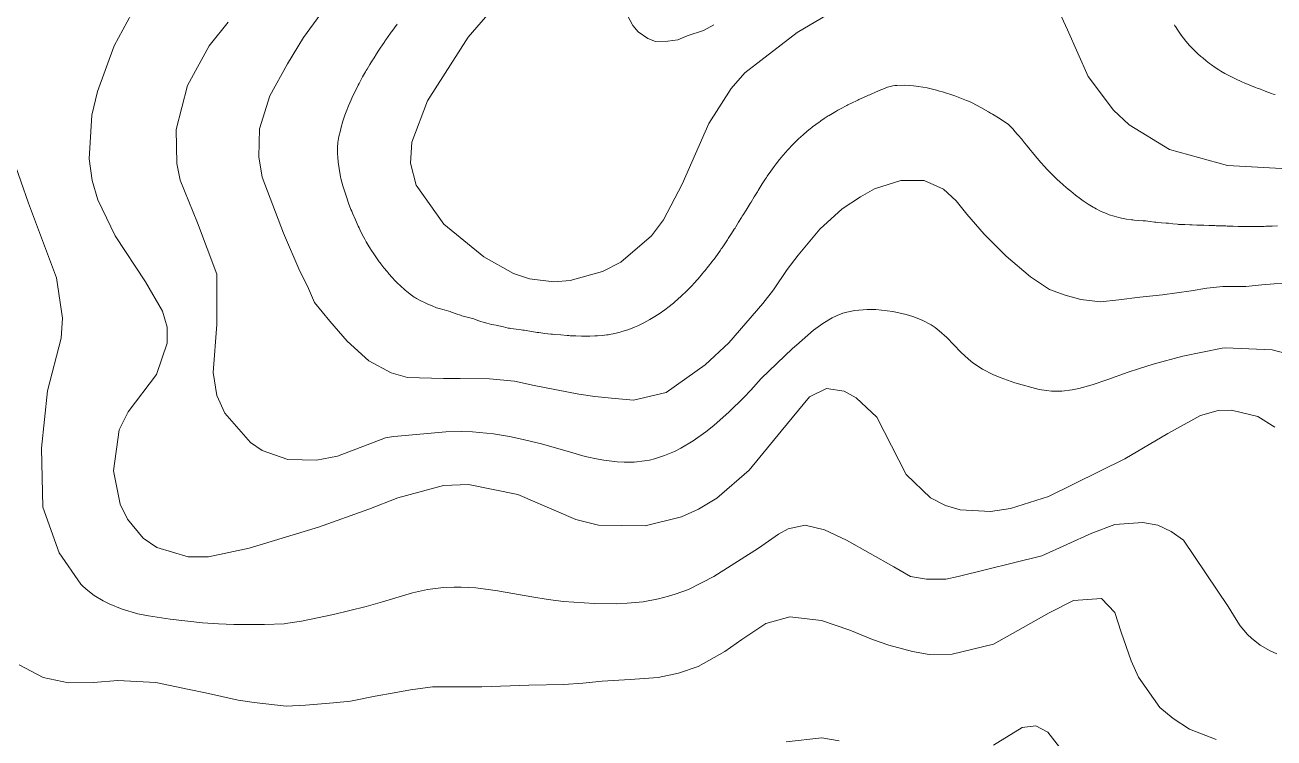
# Model space of a CAD drawing. Header units: metres. Extents: x 548946 to 557077, y 1838800 to 1845419.
# Drawn here: x 555986.8 to 556298.3, y 1841173.8 to 1841351.6 of the extents above; entities that cross this region are included whole.
import ezdxf

# ---------------------------------------------------------------- set-up
doc = ezdxf.new("R2010")
doc.units = ezdxf.units.M
doc.header["$LTSCALE"] = 28
doc.layers.add('1', color=7, linetype='Continuous', lineweight=13)
doc.layers.add('2', color=7, linetype='Continuous', lineweight=13)

msp = doc.modelspace()

# ---------------------------------------------------------------- linework, layer by layer
at = {"layer": '1'}
for points in [[(556191.54, 1841356.89), (556179.36, 1841349.69), (556166.29, 1841339.7), (556162.89, 1841335.8), (556157.34, 1841327.06), (556150.69, 1841311.92), (556146.01, 1841303.02), (556143.03, 1841299.02), (556135.35, 1841292.48), (556130.8, 1841290.13), (556122.79, 1841287.86), (556118.66, 1841287.55), (556112.59, 1841288.27), (556108.62, 1841289.62), (556101.24, 1841293.75), (556091.21, 1841301.93), (556084.37, 1841311.69), (556082.9, 1841317.18), (556083.22, 1841322.41), (556087.13, 1841332.69), (556097.32, 1841348.58), (556108.58, 1841361.68)], [(556301.68, 1841315.74), (556286.76, 1841316.56), (556272.26, 1841320.51), (556262.21, 1841326.72), (556258.31, 1841330.34), (556251.95, 1841338.77), (556246.77, 1841350.39), (556241.51, 1841362.04)], [(556013.33, 1841354.41), (556009, 1841346.36), (556004.81, 1841335.02), (556003.46, 1841329.14), (556002.8, 1841318.2), (556003.54, 1841312.79), (556004.94, 1841308.01), (556009.28, 1841299.02), (556016.81, 1841287.58), (556021.08, 1841280.25), (556022.22, 1841276.28), (556022.26, 1841272.25), (556019.59, 1841264.47), (556012.45, 1841255.14), (556010.25, 1841250.61), (556008.81, 1841240.4), (556010.49, 1841232.1), (556012.29, 1841228.34), (556016.21, 1841223.63), (556019.6, 1841221.34), (556027.45, 1841218.97), (556032.57, 1841218.98), (556042.68, 1841221.13), (556060.01, 1841226.37), (556072.56, 1841230.83), (556079.72, 1841233.73), (556091.19, 1841236.79), (556097.41, 1841237.03), (556109.67, 1841234.49), (556124.18, 1841228.31), (556129.81, 1841226.92), (556141.45, 1841226.69), (556150.49, 1841228.92), (556154.74, 1841230.83), (556159.34, 1841233.64), (556167.42, 1841240.62), (556175.35, 1841250.34), (556182.42, 1841258.92), (556186.66, 1841260.93), (556191.11, 1841260.26), (556194.1, 1841258.67), (556199.21, 1841253.79), (556206.56, 1841239.53), (556212.6, 1841233.7), (556216.39, 1841231.75), (556220.05, 1841230.69), (556227.63, 1841230.3), (556232.56, 1841231.03), (556242.09, 1841234.04), (556261.11, 1841243.41), (556271.87, 1841249.73), (556280, 1841254.23), (556284.39, 1841255.45), (556287.71, 1841255.58), (556294.28, 1841253.99), (556298.5, 1841251.31)], [(556061.22, 1841355.25), (556056.25, 1841348.44), (556052.23, 1841341.9), (556047.83, 1841333.91), (556045.28, 1841325.74), (556045.1, 1841318.73), (556045.91, 1841313.67), (556051.26, 1841299.7), (556055.32, 1841290.18), (556057.2, 1841286.51), (556059, 1841282.42), (556062.83, 1841277.76), (556067.13, 1841272.74), (556072.53, 1841267.86), (556078.11, 1841264.83), (556082.17, 1841263.69), (556091.14, 1841263.48), (556095.34, 1841263.48), (556102.63, 1841263.33), (556108.85, 1841262.76), (556113.74, 1841261.73), (556124.93, 1841259.58), (556128.92, 1841258.99), (556133.03, 1841258.56), (556138.55, 1841258.03), (556146.68, 1841259.95), (556156.39, 1841266.83), (556162.36, 1841272.38), (556170.85, 1841282.17), (556173.47, 1841285.59), (556176.85, 1841290.65), (556179.59, 1841294.23), (556185.02, 1841300.68), (556190.64, 1841305.76), (556195.14, 1841308.73), (556198.64, 1841310.73), (556205.21, 1841312.86), (556211.09, 1841312.81), (556215.85, 1841310.64), (556219.03, 1841307.71), (556221.7, 1841304.43), (556226, 1841299.41), (556231.47, 1841293.99), (556237.61, 1841288.79), (556242.36, 1841285.65), (556246.19, 1841284.2), (556250.1, 1841283.18), (556255.07, 1841282.58), (556259.62, 1841283.05), (556264.84, 1841283.74), (556270.49, 1841284.35), (556277.63, 1841285.3), (556281.6, 1841285.96), (556285.6, 1841286.36), (556291.32, 1841286.42), (556295.32, 1841286.81), (556303.48, 1841287.47)], [(556137.06, 1841353.97), (556138.34, 1841351.5), (556139.71, 1841349.89), (556142.15, 1841348.21), (556144.04, 1841347.51), (556147.08, 1841347.6), (556149.57, 1841347.93), (556151.97, 1841348.88), (556156.01, 1841350.26), (556158.56, 1841351.65)], [(556037.44, 1841352.31), (556032.99, 1841346.79), (556032.71, 1841346.41), (556027.28, 1841336.48), (556024.48, 1841325.51), (556024.64, 1841317.07), (556025.49, 1841312.94), (556029.81, 1841302.29), (556034.58, 1841289.5), (556034.58, 1841276.9), (556033.66, 1841264.98), (556034.58, 1841259.25), (556036.58, 1841254.8), (556042.98, 1841247.49), (556045.92, 1841245.52), (556052.3, 1841243.23), (556059.47, 1841243.06), (556064.74, 1841244.07), (556076.66, 1841248.69), (556078.66, 1841248.99), (556079.78, 1841249.06), (556091.72, 1841250.15), (556095.7, 1841250.23), (556098.35, 1841250.14), (556103.63, 1841249.63), (556107.65, 1841248.96), (556110.31, 1841248.41), (556115.58, 1841247.13), (556122.87, 1841245.12), (556126.48, 1841243.99), (556129.71, 1841243.33), (556131.15, 1841243.07), (556134.5, 1841242.67), (556136.2, 1841242.59), (556138.74, 1841242.63), (556141.26, 1841242.89), (556142.5, 1841243.11), (556143.79, 1841243.41), (556146.32, 1841244.21), (556148.78, 1841245.25), (556150.37, 1841246.05), (556153.43, 1841247.87), (556156.57, 1841250.12), (556158.57, 1841251.74), (556162.4, 1841255.16), (556166.07, 1841258.73), (556167.85, 1841260.57), (556170.43, 1841263.44), (556178.17, 1841270.92), (556179.18, 1841271.79), (556183.49, 1841275.47), (556185.74, 1841277.16), (556188.12, 1841278.6), (556189.36, 1841279.18), (556190.79, 1841279.71), (556191.76, 1841279.99), (556193.77, 1841280.39), (556196.87, 1841280.65), (556198.98, 1841280.62), (556200.39, 1841280.52), (556203.21, 1841280.15), (556206.59, 1841279.42), (556208.23, 1841278.93), (556210.58, 1841278), (556212.79, 1841276.83), (556213.82, 1841276.13), (556214.81, 1841275.36), (556216.68, 1841273.65), (556220.24, 1841269.98), (556222.1, 1841268.26), (556223.23, 1841267.37), (556225.64, 1841265.81), (556228.21, 1841264.48), (556230, 1841263.7), (556233.71, 1841262.33), (556239.75, 1841260.74), (556241.55, 1841260.42), (556242.82, 1841260.3), (556245.38, 1841260.33), (556247.94, 1841260.64), (556249.64, 1841260.98), (556253, 1841261.87), (556256.88, 1841263.16), (556261.96, 1841265), (556264.5, 1841265.88), (556268.15, 1841267.02), (556275.56, 1841268.98), (556285.38, 1841271.01), (556286.24, 1841271.11), (556297.85, 1841270.58), (556309.94, 1841267.45)], [(556273.47, 1841351.66), (556273.62, 1841351.42), (556273.77, 1841351.18), (556274.32, 1841350.33), (556274.87, 1841349.53), (556275.02, 1841349.31), (556275.18, 1841349.09), (556275.75, 1841348.33), (556276.35, 1841347.58), (556276.52, 1841347.37), (556276.7, 1841347.16), (556277.36, 1841346.41), (556278.07, 1841345.66), (556278.27, 1841345.45), (556278.48, 1841345.24), (556279.27, 1841344.5), (556280.09, 1841343.77), (556280.32, 1841343.57), (556280.55, 1841343.37), (556281.39, 1841342.66), (556282.25, 1841341.98), (556282.49, 1841341.8), (556282.74, 1841341.62), (556283.64, 1841341), (556284.57, 1841340.41), (556284.83, 1841340.25), (556285.09, 1841340.09), (556286.06, 1841339.54), (556287.09, 1841338.99), (556287.39, 1841338.83), (556287.7, 1841338.67), (556288.86, 1841338.08), (556290.12, 1841337.48), (556290.48, 1841337.32), (556290.85, 1841337.16), (556292.26, 1841336.6), (556293.74, 1841336.04), (556294.16, 1841335.88), (556294.58, 1841335.72), (556296.13, 1841335.11), (556297.7, 1841334.53), (556298.14, 1841334.38), (556298.58, 1841334.23)], [(555983.83, 1841318.16), (555987.63, 1841307.13), (555994.61, 1841288.56), (555996.07, 1841278.53), (555995.74, 1841273.51), (555992.35, 1841260.34), (555990.85, 1841246.04), (555991.22, 1841231.37), (555995.27, 1841219.99), (556000.67, 1841212.19), (556001.05, 1841211.81), (556002, 1841210.94), (556004.04, 1841209.37), (556006.24, 1841208.02), (556007.78, 1841207.23), (556010.98, 1841205.93), (556014.91, 1841204.81), (556017.57, 1841204.27), (556022.95, 1841203.47), (556031, 1841202.56), (556035.03, 1841202.25), (556038.84, 1841202.08), (556046.48, 1841202.08), (556051.44, 1841202.3), (556051.75, 1841202.34), (556055.75, 1841202.96), (556063.69, 1841204.62), (556071.88, 1841206.62), (556075.95, 1841207.76), (556083.4, 1841209.99), (556087.16, 1841210.84), (556091.12, 1841211.34), (556093.79, 1841211.45), (556095.58, 1841211.45), (556099.19, 1841211.27), (556104.72, 1841210.5), (556105.16, 1841210.42), (556113.19, 1841208.97), (556117.22, 1841208.34), (556121.08, 1841207.88), (556123.67, 1841207.65), (556128.85, 1841207.35), (556134.25, 1841207.28), (556136.94, 1841207.39), (556140.94, 1841207.79), (556144.77, 1841208.5), (556147.29, 1841209.15), (556148.96, 1841209.65), (556152.28, 1841210.83)], [(556152.28, 1841210.83), (556158.62, 1841214.08), (556169.69, 1841221.12), (556174.74, 1841224.64), (556177.16, 1841225.97), (556181.33, 1841226.85), (556186.16, 1841225.75), (556191.65, 1841223.1), (556203.51, 1841216.5), (556207.68, 1841214.08), (556211.63, 1841213.42), (556216.46, 1841213.42), (556219.54, 1841214.08), (556240.43, 1841219.26), (556252.91, 1841224.86), (556258.62, 1841227.07), (556265.64, 1841227.51), (556269.38, 1841226.85), (556272.67, 1841225.31), (556275.74, 1841223.1), (556286.86, 1841206.57), (556288.86, 1841203.35), (556289.92, 1841201.81), (556291.71, 1841199.65), (556292.7, 1841198.69), (556294.9, 1841196.98), (556297.34, 1841195.57), (556299.06, 1841194.8)], [(556228.36, 1841172.02), (556235.53, 1841176.41), (556238.89, 1841176.84), (556241.94, 1841175.25), (556247.15, 1841168.5)], [(556176.63, 1841172.85), (556185.53, 1841173.87), (556189.89, 1841173.07)]]:
    msp.add_lwpolyline(points, dxfattribs=at)
at = {"layer": '2'}
for points in [[(556079.56, 1841351.77), (556078.89, 1841350.86), (556078.27, 1841350), (556078.1, 1841349.77), (556077.94, 1841349.54), (556077.36, 1841348.73)], [(556077.36, 1841348.73), (556076.8, 1841347.93), (556076.64, 1841347.71), (556076.48, 1841347.48), (556075.91, 1841346.67), (556075.33, 1841345.83), (556075.17, 1841345.58), (556075.01, 1841345.34), (556074.43, 1841344.4), (556073.82, 1841343.41), (556073.65, 1841343.12), (556073.47, 1841342.83), (556072.78, 1841341.74), (556072.07, 1841340.58), (556071.88, 1841340.25), (556071.68, 1841339.91), (556070.98, 1841338.66), (556070.27, 1841337.34), (556070.08, 1841336.97), (556069.88, 1841336.59), (556069.18, 1841335.2), (556068.48, 1841333.77), (556068.3, 1841333.36), (556068.11, 1841332.96), (556067.46, 1841331.47), (556066.86, 1841329.96), (556066.7, 1841329.54), (556066.56, 1841329.12), (556066.07, 1841327.61), (556065.65, 1841326.1), (556065.54, 1841325.68), (556065.43, 1841325.27), (556065.08, 1841323.8), (556064.83, 1841322.31), (556064.78, 1841321.88), (556064.75, 1841321.45), (556064.74, 1841319.86), (556064.83, 1841318.26), (556064.87, 1841317.83), (556064.91, 1841317.39), (556065.09, 1841315.85), (556065.37, 1841314.25), (556065.47, 1841313.79), (556065.58, 1841313.31), (556066.08, 1841311.52), (556066.65, 1841309.72), (556066.8, 1841309.24), (556066.95, 1841308.77), (556067.49, 1841307.17), (556068.07, 1841305.59), (556068.25, 1841305.15), (556068.43, 1841304.7), (556069.16, 1841303.03), (556069.9, 1841301.44), (556070.09, 1841301.03), (556070.27, 1841300.64), (556070.89, 1841299.36), (556071.52, 1841298.17), (556071.7, 1841297.84), (556071.89, 1841297.51), (556072.64, 1841296.3), (556073.39, 1841295.13), (556073.59, 1841294.82), (556073.79, 1841294.53), (556074.46, 1841293.52), (556075.14, 1841292.56), (556075.33, 1841292.3), (556075.54, 1841292.03), (556076.3, 1841291.05), (556077.1, 1841290.09), (556077.31, 1841289.83), (556077.53, 1841289.57), (556078.32, 1841288.65), (556079.13, 1841287.77), (556079.36, 1841287.53), (556079.6, 1841287.29), (556080.49, 1841286.45), (556081.41, 1841285.64), (556081.67, 1841285.42), (556081.92, 1841285.2), (556082.87, 1841284.44), (556083.85, 1841283.74), (556084.13, 1841283.56), (556084.42, 1841283.38), (556085.5, 1841282.81), (556086.61, 1841282.29), (556086.92, 1841282.15), (556087.22, 1841282.02), (556088.32, 1841281.53), (556089.44, 1841281.08), (556089.76, 1841280.98), (556090.09, 1841280.87), (556091.28, 1841280.55), (556092.48, 1841280.23), (556092.81, 1841280.13), (556093.13, 1841280.02), (556094.28, 1841279.61), (556095.42, 1841279.2), (556095.73, 1841279.1), (556096.06, 1841279), (556098.4, 1841278.39)], [(556171.47, 1841313.2), (556171.7, 1841313.54), (556171.93, 1841313.88), (556172.79, 1841315.12), (556173.65, 1841316.32), (556173.89, 1841316.64), (556174.12, 1841316.95), (556174.95, 1841318.03), (556175.8, 1841319.06), (556176.04, 1841319.34), (556176.28, 1841319.63), (556177.2, 1841320.65), (556178.13, 1841321.63), (556178.38, 1841321.89), (556178.63, 1841322.15), (556179.54, 1841323.03), (556180.43, 1841323.86), (556180.68, 1841324.08), (556180.92, 1841324.3), (556181.81, 1841325.07), (556182.69, 1841325.79), (556182.93, 1841325.98), (556183.17, 1841326.17), (556184.03, 1841326.81), (556184.87, 1841327.4), (556185.1, 1841327.56), (556185.32, 1841327.71), (556186.11, 1841328.26), (556186.9, 1841328.78), (556187.12, 1841328.92), (556187.35, 1841329.06), (556188.18, 1841329.55), (556189.05, 1841330.04), (556189.3, 1841330.18), (556189.55, 1841330.32), (556190.49, 1841330.84), (556191.47, 1841331.36), (556191.75, 1841331.5), (556192.03, 1841331.65), (556193.07, 1841332.17), (556194.16, 1841332.7), (556194.47, 1841332.84), (556194.79, 1841332.99), (556195.96, 1841333.52), (556197.15, 1841334.06), (556197.47, 1841334.2), (556197.8, 1841334.34), (556198.94, 1841334.85), (556200.09, 1841335.35), (556200.4, 1841335.48), (556200.73, 1841335.61), (556201.9, 1841336.08), (556203.28, 1841336.43), (556203.73, 1841336.49), (556204.21, 1841336.53), (556206.22, 1841336.55), (556208.41, 1841336.4), (556209.02, 1841336.33), (556209.62, 1841336.25), (556211.79, 1841335.89), (556214.16, 1841335.32), (556214.89, 1841335.11), (556215.65, 1841334.89), (556218.67, 1841333.9), (556221.63, 1841332.79), (556222.36, 1841332.48), (556223.04, 1841332.17), (556225.2, 1841331.06), (556227.09, 1841329.95), (556227.61, 1841329.64), (556228.13, 1841329.33), (556230, 1841328.21), (556231.62, 1841327.14), (556231.98, 1841326.87), (556232.3, 1841326.61), (556233.14, 1841325.74), (556233.73, 1841324.97), (556233.89, 1841324.77), (556234.06, 1841324.58), (556234.66, 1841323.92), (556235.25, 1841323.28), (556235.41, 1841323.09), (556235.57, 1841322.91), (556236.11, 1841322.22), (556236.65, 1841321.52), (556236.8, 1841321.32), (556236.96, 1841321.13), (556237.54, 1841320.42), (556238.15, 1841319.69), (556238.32, 1841319.48), (556238.49, 1841319.28), (556239.14, 1841318.51), (556239.82, 1841317.72), (556240.02, 1841317.49), (556240.22, 1841317.26), (556240.99, 1841316.41), (556241.81, 1841315.52), (556242.05, 1841315.27), (556242.29, 1841315.02), (556243.19, 1841314.11), (556244.15, 1841313.17)], [(556098.4, 1841278.39), (556098.73, 1841278.3), (556099.04, 1841278.19), (556100.18, 1841277.78), (556101.32, 1841277.39), (556101.64, 1841277.29), (556101.96, 1841277.21), (556103.14, 1841276.95), (556104.31, 1841276.73), (556104.64, 1841276.66), (556104.96, 1841276.59), (556106.11, 1841276.31), (556107.28, 1841276.04), (556107.62, 1841275.98), (556107.96, 1841275.92), (556109.24, 1841275.74), (556110.56, 1841275.57), (556110.93, 1841275.51), (556111.31, 1841275.46), (556112.68, 1841275.24), (556114.1, 1841275.01), (556114.5, 1841274.96), (556114.9, 1841274.9), (556116.4, 1841274.71), (556117.94, 1841274.53), (556118.37, 1841274.49), (556118.8, 1841274.45), (556120.4, 1841274.31), (556121.96, 1841274.19), (556122.38, 1841274.16), (556122.78, 1841274.13), (556124.19, 1841274.06), (556125.54, 1841274.02), (556125.91, 1841274.01), (556126.28, 1841274.01), (556127.62, 1841274.03), (556128.91, 1841274.08), (556129.26, 1841274.09), (556129.59, 1841274.11), (556130.74, 1841274.18), (556131.89, 1841274.31), (556132.23, 1841274.36), (556132.57, 1841274.42), (556133.87, 1841274.69), (556135.22, 1841275.04), (556135.6, 1841275.15), (556135.98, 1841275.26), (556137.38, 1841275.7), (556138.82, 1841276.24), (556139.23, 1841276.41), (556139.63, 1841276.6), (556141.14, 1841277.36), (556142.65, 1841278.2), (556143.06, 1841278.44), (556143.47, 1841278.68), (556144.91, 1841279.58), (556146.34, 1841280.54), (556146.73, 1841280.83), (556147.11, 1841281.12), (556148.51, 1841282.27), (556149.84, 1841283.45), (556150.2, 1841283.77), (556150.55, 1841284.1), (556151.75, 1841285.25), (556152.91, 1841286.41), (556153.23, 1841286.75), (556153.54, 1841287.08), (556154.68, 1841288.34), (556155.76, 1841289.59), (556156.05, 1841289.93), (556156.32, 1841290.27), (556157.28, 1841291.45), (556158.17, 1841292.6), (556158.41, 1841292.92), (556158.64, 1841293.23), (556159.47, 1841294.37), (556160.25, 1841295.46), (556160.45, 1841295.76), (556160.65, 1841296.05), (556161.33, 1841297.06), (556161.98, 1841298.05), (556162.16, 1841298.32), (556162.34, 1841298.6), (556163.01, 1841299.62), (556163.69, 1841300.66), (556163.88, 1841300.96), (556164.07, 1841301.27), (556164.77, 1841302.39), (556165.49, 1841303.56), (556165.69, 1841303.89), (556165.9, 1841304.22), (556166.65, 1841305.44), (556167.43, 1841306.7), (556167.64, 1841307.05), (556167.86, 1841307.41), (556168.66, 1841308.71), (556169.46, 1841310.01), (556169.68, 1841310.36), (556169.9, 1841310.71), (556170.68, 1841311.96), (556171.47, 1841313.2)], [(556244.15, 1841313.17), (556244.44, 1841312.9), (556244.72, 1841312.64), (556245.82, 1841311.66), (556246.97, 1841310.68), (556247.29, 1841310.41), (556247.61, 1841310.14), (556248.81, 1841309.19), (556250.02, 1841308.27), (556250.36, 1841308.02), (556250.71, 1841307.78), (556251.95, 1841306.94), (556253.22, 1841306.17), (556253.57, 1841305.97), (556253.93, 1841305.78), (556255.22, 1841305.12), (556256.5, 1841304.56), (556256.85, 1841304.43), (556257.19, 1841304.3), (556258.42, 1841303.92), (556259.63, 1841303.61), (556259.97, 1841303.53), (556260.31, 1841303.46), (556261.55, 1841303.21), (556262.77, 1841303.03), (556263.1, 1841302.99), (556263.42, 1841302.95), (556264.55, 1841302.87), (556265.66, 1841302.8), (556265.97, 1841302.77), (556266.28, 1841302.74), (556267.41, 1841302.58), (556268.55, 1841302.43), (556268.86, 1841302.39), (556269.17, 1841302.36), (556270.29, 1841302.28), (556271.39, 1841302.21), (556271.7, 1841302.19), (556272, 1841302.16), (556273.09, 1841302.03), (556274.21, 1841301.9), (556274.53, 1841301.88), (556274.86, 1841301.86), (556276.08, 1841301.81), (556277.3, 1841301.78), (556277.63, 1841301.77), (556277.95, 1841301.76), (556279.08, 1841301.72), (556280.2, 1841301.68), (556280.52, 1841301.67), (556280.84, 1841301.66), (556282.04, 1841301.61), (556283.25, 1841301.57), (556283.59, 1841301.56), (556283.92, 1841301.55), (556285.09, 1841301.52), (556286.27, 1841301.48), (556286.6, 1841301.47), (556286.94, 1841301.46), (556288.15, 1841301.41), (556289.4, 1841301.37), (556289.75, 1841301.36), (556290.11, 1841301.35), (556291.44, 1841301.34), (556292.76, 1841301.34), (556293.11, 1841301.35), (556293.46, 1841301.35), (556294.69, 1841301.37), (556295.91, 1841301.39), (556296.26, 1841301.4), (556296.61, 1841301.41), (556297.89, 1841301.45), (556299.18, 1841301.49)], [(556283.9, 1841173.4), (556277.27, 1841176.01), (556273.14, 1841178.68), (556269.83, 1841181.45), (556264.5, 1841188.99), (556262.7, 1841193.08), (556260.22, 1841200.16), (556258.59, 1841205.12), (556255.33, 1841208.6), (556248.27, 1841208.08), (556242.24, 1841205.04), (556234.44, 1841200.65), (556228.33, 1841197.19), (556218.04, 1841194.7), (556212.32, 1841194.64), (556208.17, 1841195.35), (556202.23, 1841196.94), (556198.13, 1841198.35), (556192.51, 1841200.68), (556185.48, 1841203.1), (556177.53, 1841204), (556171.6, 1841202.38), (556165.56, 1841198.36), (556161.34, 1841195.42), (556154.72, 1841191.61), (556149.76, 1841189.97), (556144.74, 1841188.89), (556137.68, 1841188.37), (556130.74, 1841188.01), (556125.91, 1841187.51), (556121.2, 1841187.16), (556112.42, 1841186.98), (556100.74, 1841186.54), (556088.44, 1841186.59), (556082.94, 1841185.86), (556078.86, 1841185.04), (556074.07, 1841184.26), (556067.94, 1841183.03), (556063.67, 1841182.6), (556056.76, 1841181.97), (556051.9, 1841181.74), (556043.95, 1841182.64), (556039.96, 1841183.23), (556031.75, 1841185.07), (556027.72, 1841185.94), (556019.39, 1841187.63), (556009.95, 1841188.19), (556003.87, 1841187.66), (555997.6, 1841187.53), (555991.27, 1841188.93), (555985.26, 1841192.04)]]:
    msp.add_lwpolyline(points, dxfattribs=at)

doc.saveas('drawing.dxf')
